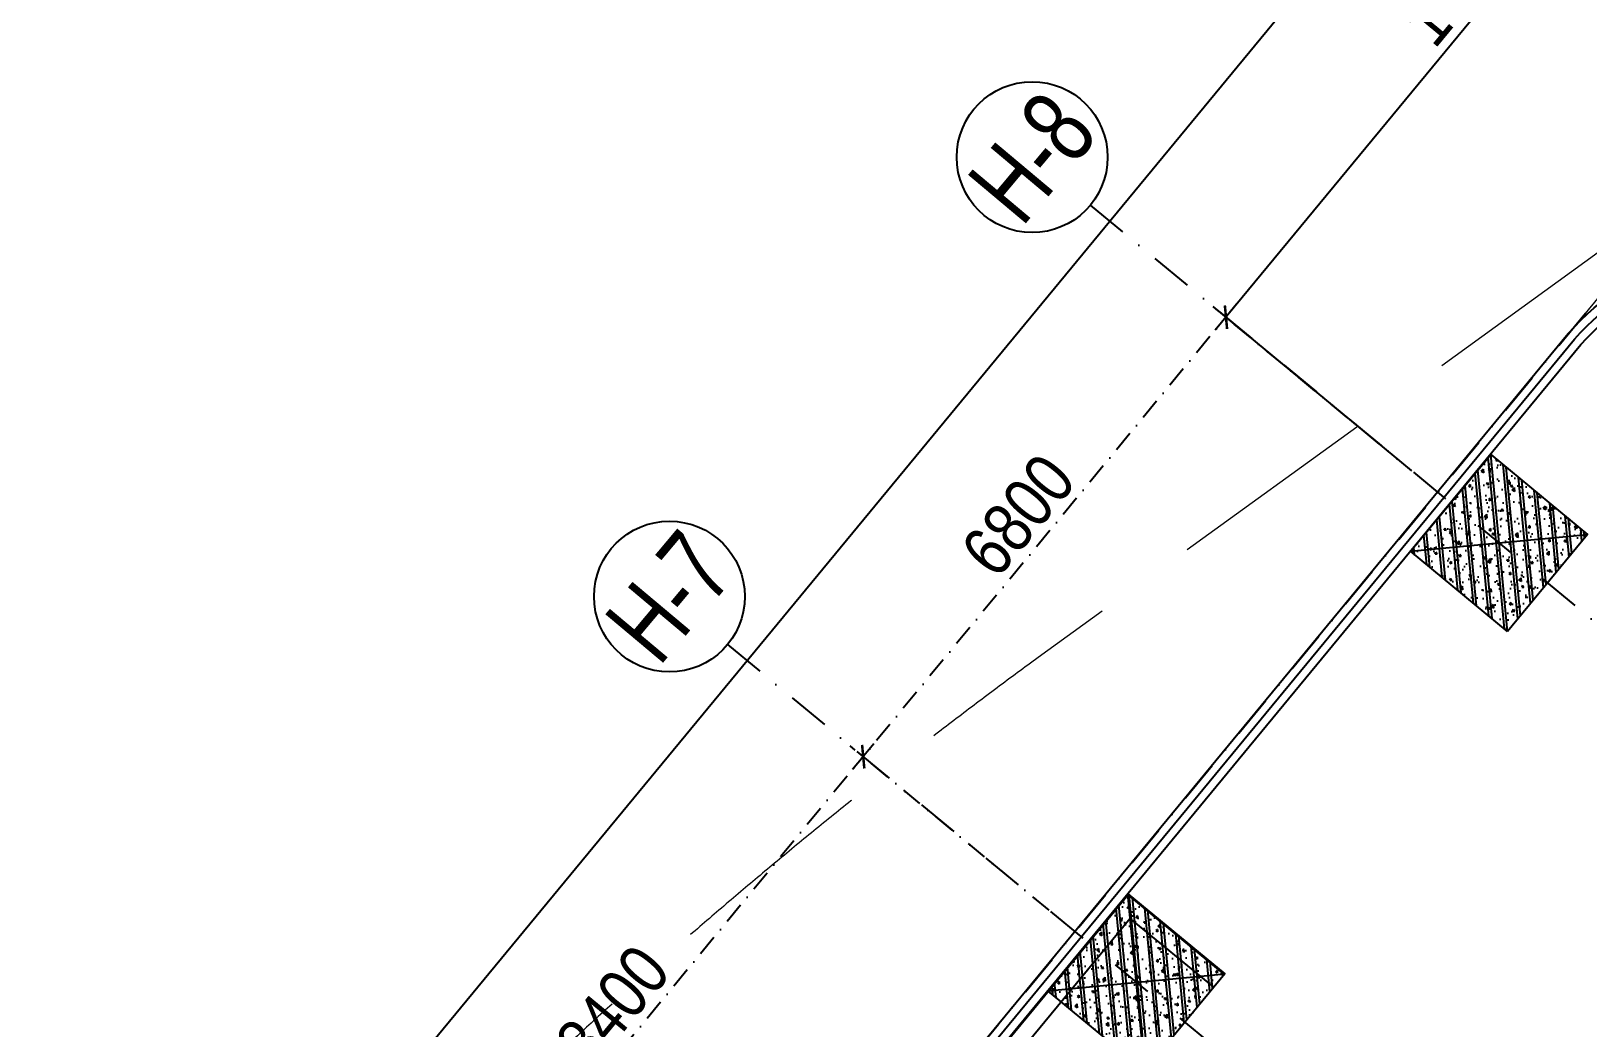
# Model space of a CAD drawing. Header units: millimetres. Extents: x -1534340 to 1713810, y -1348191 to 1114081.
# Drawn here: x 1461755 to 1480336, y -225896 to -214003 of the extents above; entities that cross this region are included whole.
import ezdxf
from ezdxf.enums import TextEntityAlignment as Align

# ---------------------------------------------------------------- set-up
doc = ezdxf.new("R2010")
doc.units = ezdxf.units.MM
doc.header["$LTSCALE"] = 100
doc.header["$PDMODE"] = 32
doc.header["$PDSIZE"] = 2.5
doc.linetypes.add('xref.asix of  podium$0$xref.asix of  podium$0$DASHDOT', pattern=[1, 0.5, -0.25, 0, -0.25])
doc.linetypes.add('Xref.Asix of Basement B2$0$HIDDEN', pattern=[0.375, 0.25, -0.125])
for name, color, linetype in [('A-FLOR-STRS', 16, 'Continuous'), ('A-GLAZ', 135, 'Continuous'), ('ccu12-Manh', 8, 'Continuous'), ('xref.asix of  podium$0$xref.asix of  podium$0$KT-Kich thuoc', 9, 'Continuous'), ('xref.asix of  podium$0$xref.asix of  podium$0$KT-Luoi truc South Tower', 8, 'xref.asix of  podium$0$xref.asix of  podium$0$DASHDOT'), ('xref.asix of  podium$0$xref.asix of  podium$0$KT-Net cot vach', 6, 'Continuous'), ('xref.asix of  podium$0$xref.asix of  podium$0$ST_MBDV Cot vach 220805$0$AUDIT_I_220805193045-1', 50, 'Continuous')]:
    doc.layers.add(name, color=color, linetype=linetype)
doc.layers.add('KT-Net thay', color=7, linetype='Continuous', lineweight=15)
doc.layers.add('Xref.Asix of Basement B2$0$KT-Chi gioi XD', color=7, linetype='Xref.Asix of Basement B2$0$HIDDEN', true_color=0x0066cc)
doc.styles.add('Arial Narrow', font='ARIALN.TTF')
doc.styles.add('xref.asix of  podium$0$xref.asix of  podium$0$ST_MBDV Cot vach 220805$0$HBA-Text', font='GOTHIC.TTF')
doc.dimstyles.new('CCU_1-200', dxfattribs={"dimscale": 200, "dimtxt": 3, "dimasz": 1, "dimexe": 1, "dimexo": 2, "dimgap": 0.5, "dimtad": 1, "dimdec": 0, "dimdsep": 46, "dimtxsty": 'Arial Narrow', "dimblk": 'ARCHTICK', "dimcen": -1, "dimdle": 1, "dimclrd": 256, "dimclre": 256, "dimclrt": 3, "dimadec": 0, "dimazin": 2, "dimtfac": 0.1, "dimtdec": 0, "dimtix": 1, "dimtmove": 2, "dimatfit": 1, "dimfxl": 1, "dimtvp": 0.8333333333333334, "dimtolj": 1, "dimtzin": 12, "dimarcsym": 0})

# ---------------------------------------------------------------- blocks, each defined once
blk = doc.blocks.new('_ARCHTICK')
at = {"color": 0, "linetype": 'ByBlock', "const_width": 0.15}
blk.add_lwpolyline([(-0.5, -0.5), (0.5, 0.5)], dxfattribs=at)
blk = doc.blocks.new('*D2950')
at = {"layer": 'Defpoints', "color": 0, "transparency": 16777216}
for p in [(1484911.448428412, -211794.1556103021, -1.421464362758286e-08), (1476016.192519971, -217417.3432743999), (1478540.328675162, -219501.8696895125, 2.421225140516135e-08)]:
    blk.add_point(p, dxfattribs=at)
at = {"layer": 'xref.asix of  podium$0$xref.asix of  podium$0$KT-Kich thuoc', "lineweight": -2, "transparency": 16777216}
for p, q in [((1482511.217409556, -209552.570233476), (1475888.839092784, -217571.5545080495)), ((1484603.025961112, -211539.4487559283), (1482229.652748719, -209579.4280399388)), ((1478231.906207863, -219247.1628351388), (1475861.981286321, -217289.989847213))]:
    blk.add_line(p, q, dxfattribs=at)
at = {"layer": 'xref.asix of  podium$0$xref.asix of  podium$0$KT-Kich thuoc', "lineweight": -2, "transparency": 16777216, "xscale": 200, "yscale": 200, "zscale": 200}
for p, rotation in [((1482383.863982369, -209706.7814671256), 50.44882679790665), ((1476016.192519971, -217417.3432743999), 230.4488267979067)]:
    blk.add_blockref('_ARCHTICK', p, dxfattribs=dict(at, rotation=rotation))
at = {"layer": 'xref.asix of  podium$0$xref.asix of  podium$0$KT-Kich thuoc', "color": 3, "transparency": 16777216, "insert": (1478886.714363431, -213303.3159977233), "char_height": 600, "attachment_point": 5, "rotation": 50.44882679790669, "style": 'Arial Narrow'}
blk.add_mtext('\\A1;10000', dxfattribs=at)
blk = doc.blocks.new('*D2951')
at = {"layer": 'Defpoints', "color": 0, "ltscale": 5, "transparency": 16777216}
for p in [(1478543.777060772, -219504.7172861954, -1.421464362758286e-08), (1471686.176092949, -222660.5250893347), (1474213.760530817, -224747.8992257598, -1.601913043551519e-08)]:
    blk.add_point(p, dxfattribs=at)
at = {"layer": 'xref.asix of  podium$0$xref.asix of  podium$0$KT-Luoi truc South Tower', "lineweight": -2, "ltscale": 5, "transparency": 16777216}
for p, q in [((1476143.546044539, -217263.1319115352), (1471558.822665763, -222814.7363229843)), ((1478235.354593473, -219250.0104318216), (1475861.981383702, -217289.9897179981)), ((1473905.338063518, -224493.192371386), (1471531.9648593, -222533.1716621479))]:
    blk.add_line(p, q, dxfattribs=at)
at = {"layer": 'xref.asix of  podium$0$xref.asix of  podium$0$KT-Luoi truc South Tower', "lineweight": -2, "ltscale": 5, "transparency": 16777216, "xscale": 200, "yscale": 200, "zscale": 200}
for p, rotation in [((1476016.192617352, -217417.3431451849), 50.44882679790665), ((1471686.176092949, -222660.5250893347), 230.4488267979067)]:
    blk.add_blockref('_ARCHTICK', p, dxfattribs=dict(at, rotation=rotation))
at = {"layer": 'xref.asix of  podium$0$xref.asix of  podium$0$KT-Luoi truc South Tower', "color": 3, "ltscale": 5, "transparency": 16777216, "insert": (1473537.870467412, -219780.1877442203), "char_height": 600, "attachment_point": 5, "rotation": 50.44882679790669, "style": 'Arial Narrow'}
blk.add_mtext('\\A1;6800', dxfattribs=at)
blk = doc.blocks.new('*D2964')
at = {"layer": 'Defpoints', "color": 0, "ltscale": 5, "transparency": 16777216}
for p in [(1474213.760530813, -224747.8992257599, -1.421464362758285e-08), (1466337.332041334, -229137.3970215445), (1468861.468196521, -231221.9234366536, 2.386185255192995e-09)]:
    blk.add_point(p, dxfattribs=at)
at = {"layer": 'xref.asix of  podium$0$xref.asix of  podium$0$KT-Luoi truc South Tower', "lineweight": -2, "ltscale": 5, "transparency": 16777216}
for p, q in [((1471813.529513264, -222506.3138500126), (1466209.978614147, -229291.6082551942)), ((1473905.338063514, -224493.1923713862), (1471531.964852427, -222533.1716564755)), ((1468553.045729222, -230967.2165822799), (1466183.120807684, -229010.0435943577))]:
    blk.add_line(p, q, dxfattribs=at)
at = {"layer": 'xref.asix of  podium$0$xref.asix of  podium$0$KT-Luoi truc South Tower', "lineweight": -2, "ltscale": 5, "transparency": 16777216, "xscale": 200, "yscale": 200, "zscale": 200}
for p, rotation in [((1471686.176086077, -222660.5250836624), 50.44882679790665), ((1466337.332041334, -229137.3970215445), 230.4488267979067)]:
    blk.add_blockref('_ARCHTICK', p, dxfattribs=dict(at, rotation=rotation))
at = {"layer": 'xref.asix of  podium$0$xref.asix of  podium$0$KT-Luoi truc South Tower', "color": 3, "ltscale": 5, "transparency": 16777216, "insert": (1468698.440175966, -225640.2146795639), "char_height": 600, "attachment_point": 5, "rotation": 50.44882679790669, "style": 'Arial Narrow'}
blk.add_mtext('\\A1;8400', dxfattribs=at)
blk = doc.blocks.new('*U2782')
h = blk.add_hatch()
h.set_pattern_fill('VATLIEU04', color=250, scale=40, style=0, pattern_type=2)
h.set_pattern_definition([(49.99999999999999, (549.9999999999818, 1550), (286.9040730403014, -25.10085399303804), [30, -330]), (355, (549.9999999999818, 1550), (-55.50053344520001, 300.8768534800047), [24, -264]), (100.4514, (573.9086719999818, 1547.908263999999), (231.4037526856086, 275.7758168243814), [25.49607600000001, -280.4568448]), (46.1842, (549.9999999999818, 1630), (426.8964194502578, -66.20760573160723), [45, -495.0000000000001]), (96.63559999999998, (585.5746979999819, 1624.482677199999), (373.8650822194813, 389.6471483601767), [38.2441152, -420.6852000000001]), (351.1842, (549.9999999999818, 1630), (373.8647780534509, 389.6474403701299), [36.00000000000001, -396.0000000000001]), (21, (589.9999999999819, 1610), (238.7628208473847, -161.0475562661355), [30, -330]), (326.0000000000001, (589.9999999999819, 1610), (97.32613276863269, 290.0600180187412), [24, -264]), (71.4514, (609.8968931999818, 1596.579357599999), (336.089051432596, 129.012198683981), [25.496076, -280.4568448]), (37.50000000000001, (549.9999999999818, 1550), (4.863942126916267, 133.1575415325246), [0, -260.8, 0, -268.0000000000001, 0, -265.0000000000001]), (7.499999999999999, (549.9999999999818, 1550), (105.2278149768594, 157.7646847529441), [0, -152.8, 0, -254.8, 0, -101]), (327.5, (460.7999999999818, 1550), (213.5289744689636, -9.021948693751904), [0, -100, 0, -312.0000000000001, 0, -414.0000000000001]), (317.5, (420.7999999999818, 1550), (233.2744677369545, 40.04199293292709), [0, -130, 0, -207.2, 0, -294]), (45, (549.9999999999818, 1550), (-120.2081528017131, 120.2081528017131), []), (45, (549.9999999999818, 1599), (-120.2081528017131, 120.2081528017131), [])])
h.paths.add_polyline_path([(-475.0000000000001, -474.9999999999999), (1024.999999999996, -475.0000000000001), (1024.999999999982, 1025), (-475.0000000000146, 1025)])
at = {"color": 6, "ltscale": 0.25}
blk.add_lwpolyline([(-475.0000000000001, -474.9999999999999), (1024.999999999996, -475.0000000000001), (1024.999999999982, 1025), (-475.0000000000146, 1025)], close=True, dxfattribs=at)
at = {"layer": 'Defpoints', "linetype": 'ByBlock', "ltscale": 30}
for p, q in [((1024.999999999996, -475.0000000000001), (-475.0000000000146, 1025)), ((-475.0000000000001, -474.9999999999999), (1024.999999999982, 1025))]:
    blk.add_line(p, q, dxfattribs=at)
blk = doc.blocks.new('xref.asix of  podium$0$xref.asix of  podium$0$ST_MBDV Cot vach 220805$0$GRID-SYM-flat-103')
at = {"layer": 'xref.asix of  podium$0$xref.asix of  podium$0$ST_MBDV Cot vach 220805$0$AUDIT_I_220805193045-1'}
blk.add_circle((7.814746150539778e-20, 1.307624847908942e-17, 4.374695749536969e-07), 900.0000000000003, dxfattribs=at)
at = {"layer": 'xref.asix of  podium$0$xref.asix of  podium$0$ST_MBDV Cot vach 220805$0$AUDIT_I_220805193045-1', "style": 'xref.asix of  podium$0$xref.asix of  podium$0$ST_MBDV Cot vach 220805$0$HBA-Text'}
blk.add_attdef('GRID', text='', height=900.0000000000003, rotation=19.04713795291325, dxfattribs=at).set_placement((7.814746150539778e-20, 1.307624847908942e-17, 4.374695749536969e-07), align=Align.MIDDLE_CENTER)
blk = doc.blocks.new('*D2932')
at = {"layer": 'Defpoints', "color": 0, "transparency": 16777216}
for p in [(1480995.962685529, -208560.6008340976), (1484907.999757071, -211791.3079193991), (1442117.248375925, -263606.2825680632, 2.386185255192995e-09)]:
    blk.add_point(p, dxfattribs=at)
at = {"layer": 'xref.asix of  podium$0$xref.asix of  podium$0$KT-Kich thuoc', "lineweight": -2, "transparency": 16777216}
for p, q in [((1438077.857877676, -260529.7867168078), (1481123.316112236, -208406.3896000516)), ((1484599.577288979, -211536.6010659852), (1480841.751451483, -208433.2474073906)), ((1441808.825907833, -263351.5757146493), (1438051.000070337, -260248.2220560547))]:
    blk.add_line(p, q, dxfattribs=at)
at = {"layer": 'xref.asix of  podium$0$xref.asix of  podium$0$KT-Kich thuoc', "lineweight": -2, "transparency": 16777216, "xscale": 200, "yscale": 200, "zscale": 200}
for p, rotation in [((1480995.962685529, -208560.6008340976), 50.44882697620244), ((1438205.211304383, -260375.5754827617), 230.4488269762024)]:
    blk.add_blockref('_ARCHTICK', p, dxfattribs=dict(at, rotation=rotation))
at = {"layer": 'xref.asix of  podium$0$xref.asix of  podium$0$KT-Kich thuoc', "color": 3, "transparency": 16777216, "insert": (1460779.32100406, -232042.9660625897), "char_height": 600, "attachment_point": 5, "rotation": 50.44882697620244, "style": 'Arial Narrow'}
blk.add_mtext('\\A1;67200', dxfattribs=at)
blk = doc.blocks.new('312')
at = {"layer": 'A-FLOR-STRS', "elevation": -4.455593156232895e-08}
for points in [[(1475997.268066127, -225258.000171248), (1474846.78675502, -224309.9428472325), (1469026.244565966, -231357.9903137971, 0.2441033634553198), (1467964.598461656, -236303.5903151456, -0.1282765944087329), (1467977.584999459, -237365.6563052241), (1472352.450803454, -240978.5847655755), (1479641.404927981, -232152.4497495635, 0.4145246644397262), (1479236.080167741, -227926.9522910259), (1477154.99805896, -226212.0307915985)], [(1475869.914569531, -225412.2114938508), (1474873.779742802, -224591.3438195396), (1469180.455800198, -231485.343740279, 0.2441033634553333), (1468157.491390031, -236250.7479251245, -0.114224680804947), (1468198.967711516, -237289.097985888), (1472325.593001483, -240697.0201081428), (1479487.193697917, -232025.0963180348, 0.4145246644396787), (1479108.89058836, -228081.2986900663), (1477027.644560433, -226366.2421126101)]]:
    blk.add_lwpolyline(points, format="xyb", dxfattribs=at)
at = {"layer": 'A-GLAZ', "elevation": 1.574253569677957e-10}
for points in [[(1473424.40507152, -260928.5299839323), (1473092.809428098, -260654.7703645077), (1466542.778987788, -268586.1491628365, -0.08021577395020048), (1462838.66931168, -270893.293703498), (1454210.765358156, -274172.2382970868, -0.4938342429271592), (1448507.603522035, -270476.2790714348, -0.02217052075567615), (1448914.327935713, -265081.901323852, -0.05031291028689125), (1451646.870679677, -252812.3931897547, -0.0717433244059158), (1452491.095295651, -251043.0509051735), (1458753.178704573, -243469.1445298292, -0.4142018888046807), (1460160.970997785, -243334.8273712998), (1461410.658121404, -244366.8659125894, 0.3664971645447159), (1462114.5694189, -244267.323717374), (1467714.156595648, -237486.8287758207, 0.1975864614484913), (1467778.58302966, -236377.5864531888, -0.276634261830654), (1468313.376627744, -231892.7782806795), (1480099.942626825, -217613.1229625623, -0.2939778922653177), (1483233.21370921, -216709.0629587398), (1497822.732092249, -221852.2231131004, 0.4147556202997158), (1506598.493317711, -216954.0023371925), (1509805.167007458, -205605.8123499061)], [(1472124.237347369, -261670.5631702793), (1466470.89537688, -268516.1491645818, -0.08003324773545864), (1462801.562002352, -270800.417910698), (1454176.217457872, -274078.3898276676, -0.4933526639065756), (1448607.726037968, -270473.8724337494, -0.02214814329421077), (1449013.619639101, -265093.7824069747, -0.05031667496860175), (1451742.083864924, -252842.9749025003, -0.07158645325810464), (1452571.443039956, -251102.8063343257), (1458830.24800179, -243532.8651970146, -0.4142018888045799), (1460097.297507966, -243411.9356503255), (1461351.72291405, -244447.887243268, 0.3702684129434353), (1462190.53306913, -244332.3832291049), (1467798.879189572, -237541.2821532899, 0.2004031104774995), (1467871.628227346, -236340.6816391101, -0.2768085542984161), (1468391.509738554, -231955.2101702896), (1480176.165632906, -217677.8689814241, -0.2936266217516647), (1483202.248838211, -216804.1788478772), (1497792.384343742, -221947.5565529292, 0.4148816083164863), (1506694.725197776, -216981.1947122113), (1509901.551628113, -205632.4641868501)], [(1472047.131178182, -261606.8871255367), (1466399.031147402, -268446.1256975097, -0.07984869693261805), (1462764.448858092, -270707.5443354027), (1454141.681319833, -273984.5368881304, -0.4928533177336678), (1448707.850978859, -270471.4038744107, -0.02212543836398217), (1449112.911367726, -265105.6632786383, -0.05032047434442142), (1451837.298900372, -252873.5510668921, -0.07142609368740936), (1452651.815165546, -251162.5322746387), (1458907.317299007, -243596.5858642001, -0.4142018888039521), (1460033.626468292, -243489.0459525347), (1461292.433813271, -244528.6163154721, 0.3732636835854016), (1462266.581689744, -244397.3398508843), (1467883.358151716, -237596.0305425165, 0.2029712314094501), (1467964.599376686, -236303.6011440038, -0.2769801361478028), (1468469.654698007, -232017.6277050365), (1480252.373070786, -217742.633861465, -0.2932568514719091), (1483171.323512326, -216899.3086776292), (1497762.016511372, -222042.8829127076, 0.4150050086785617), (1506790.957077841, -217008.38708723), (1509997.936248767, -205659.1160237944)]]:
    blk.add_lwpolyline(points, format="xyb", dxfattribs=at)
at = {"layer": 'KT-Net thay', "elevation": 0.001965123102623678}
blk.add_lwpolyline([(1507330.884528734, -204921.6350119772), (1504390.246670504, -215215.5015285379, -0.3779824510028863), (1495435.618617971, -218205.2715121574), (1484590.454826003, -214199.9346508546, 0.2463093666367592), (1482598.377540429, -214595.0344109748), (1480168.990914949, -217536.7589958605)], format="xyb", dxfattribs=at)
at = {"layer": 'xref.asix of  podium$0$xref.asix of  podium$0$KT-Luoi truc South Tower', "ltscale": 10}
for p, q in [((1436685.079271336, -270191.0753518393), (1487840.313902002, -208247.6161344812)), ((1474396.974486415, -216080.1323861146), (1498134.765904166, -235683.6916807041)), ((1470066.957956454, -221323.3143256778), (1502116.067354473, -247790.6721027842))]:
    blk.add_line(p, q, dxfattribs=at)
at = {"layer": 'Xref.Asix of Basement B2$0$KT-Chi gioi XD', "lineweight": 13, "ltscale": 100, "elevation": 5.81698447265444e-10, "flags": 128}
blk.add_lwpolyline([(1536926.640264262, -198350.2424992273), (1532230.491302837, -180477.3544005106), (1529880.439225305, -179665.453135843), (1520946.555464734, -186436.7923930833), (1497442.727665294, -204368.8174399087), (1473775.210144748, -221476.816780443, 0.6848770391189095), (1504207.768946995, -335272.7658475587), (1524578.328159441, -337428.6246088693), (1563007.448297967, -336214.0549381921), (1565857.79611658, -332567.4481481264)], format="xyb", close=True, dxfattribs=at)
at = {"layer": 'xref.asix of  podium$0$xref.asix of  podium$0$KT-Kich thuoc'}
ref = blk.add_blockref('xref.asix of  podium$0$xref.asix of  podium$0$ST_MBDV Cot vach 220805$0$GRID-SYM-flat-103', (1473703.023508167, -215507.042007499, -4.408109608508861e-07), dxfattribs=at)
ref.add_attrib('GRID', 'H-8', dxfattribs={"layer": 'xref.asix of  podium$0$xref.asix of  podium$0$ST_MBDV Cot vach 220805$0$AUDIT_I_220805193045-1', "height": 900, "rotation": 50, "style": 'xref.asix of  podium$0$xref.asix of  podium$0$ST_MBDV Cot vach 220805$0$HBA-Text', "width": 0.75}).set_placement((1473703.023508167, -215507.042007499, -8.321790718372698e-05), align=Align.MIDDLE_CENTER)
ref = blk.add_blockref('xref.asix of  podium$0$xref.asix of  podium$0$ST_MBDV Cot vach 220805$0$GRID-SYM-flat-103', (1469373.006999981, -220750.2239818106, -4.40898839273103e-07), dxfattribs=at)
ref.add_attrib('GRID', 'H-7', dxfattribs={"layer": 'xref.asix of  podium$0$xref.asix of  podium$0$ST_MBDV Cot vach 220805$0$AUDIT_I_220805193045-1', "height": 900, "rotation": 50, "style": 'xref.asix of  podium$0$xref.asix of  podium$0$ST_MBDV Cot vach 220805$0$HBA-Text', "width": 0.75}).set_placement((1469373.006999981, -220750.2239818106, -8.32179950621492e-05), align=Align.MIDDLE_CENTER)
at = {"layer": 'xref.asix of  podium$0$xref.asix of  podium$0$KT-Net cot vach', "linetype": 'ByBlock', "xscale": -1, "rotation": 320.4488276923478}
for p in [(1479313.209843779, -220496.7975792174), (1474983.193313824, -225739.9795187857)]:
    blk.add_blockref('*U2782', p, dxfattribs=at)
at = {"layer": 'xref.asix of  podium$0$xref.asix of  podium$0$KT-Kich thuoc'}
dim = blk.add_linear_dim(base=(1480995.962685529, -208560.6008340976), p1=(1442117.248375925, -263606.2825680632, 2.386185255192995e-09), p2=(1484907.999757071, -211791.307919399), angle=50.448826976202255, dimstyle='CCU_1-200', dxfattribs=at)
dim.commit()
dim.dimension.update_dxf_attribs({"geometry": '*D2932', "text_midpoint": (1460779.32100406, -232042.9660625897), "dimtype": 129})
dim = blk.add_linear_dim(base=(1476016.192519971, -217417.3432743999), p1=(1484911.448428412, -211794.1556103021, -1.421464362758286e-08), p2=(1478540.328675163, -219501.8696895126, 2.421225140516135e-08), angle=50.44882679790669, dimstyle='CCU_1-200', dxfattribs=at)
dim.commit()
dim.dimension.update_dxf_attribs({"geometry": '*D2950', "text_midpoint": (1478886.714363431, -213303.3159977233)})
at = {"layer": 'xref.asix of  podium$0$xref.asix of  podium$0$KT-Luoi truc South Tower', "ltscale": 5}
for base, p1, p2, picture, middle in [((1471686.176092949, -222660.5250893347), (1478543.777060772, -219504.7172861953, -1.421464362758286e-08), (1474213.760530817, -224747.8992257597, -1.601913043551519e-08), '*D2951', (1473537.870467412, -219780.1877442203)), ((1466337.332041334, -229137.3970215445), (1474213.760530813, -224747.8992257599, -1.421464362758285e-08), (1468861.468196521, -231221.9234366535, 2.386185255192995e-09), '*D2964', (1468698.440175966, -225640.2146795639))]:
    dim = blk.add_linear_dim(base=base, p1=p1, p2=p2, angle=50.44882679790669, dimstyle='CCU_1-200', dxfattribs=at)
    dim.commit()
    dim.dimension.update_dxf_attribs({"geometry": picture, "text_midpoint": middle})

msp = doc.modelspace()

# ---------------------------------------------------------------- block references
at = {"layer": 'ccu12-Manh'}
msp.add_blockref('312', (0, 0), dxfattribs=at)

doc.saveas('drawing.dxf')
